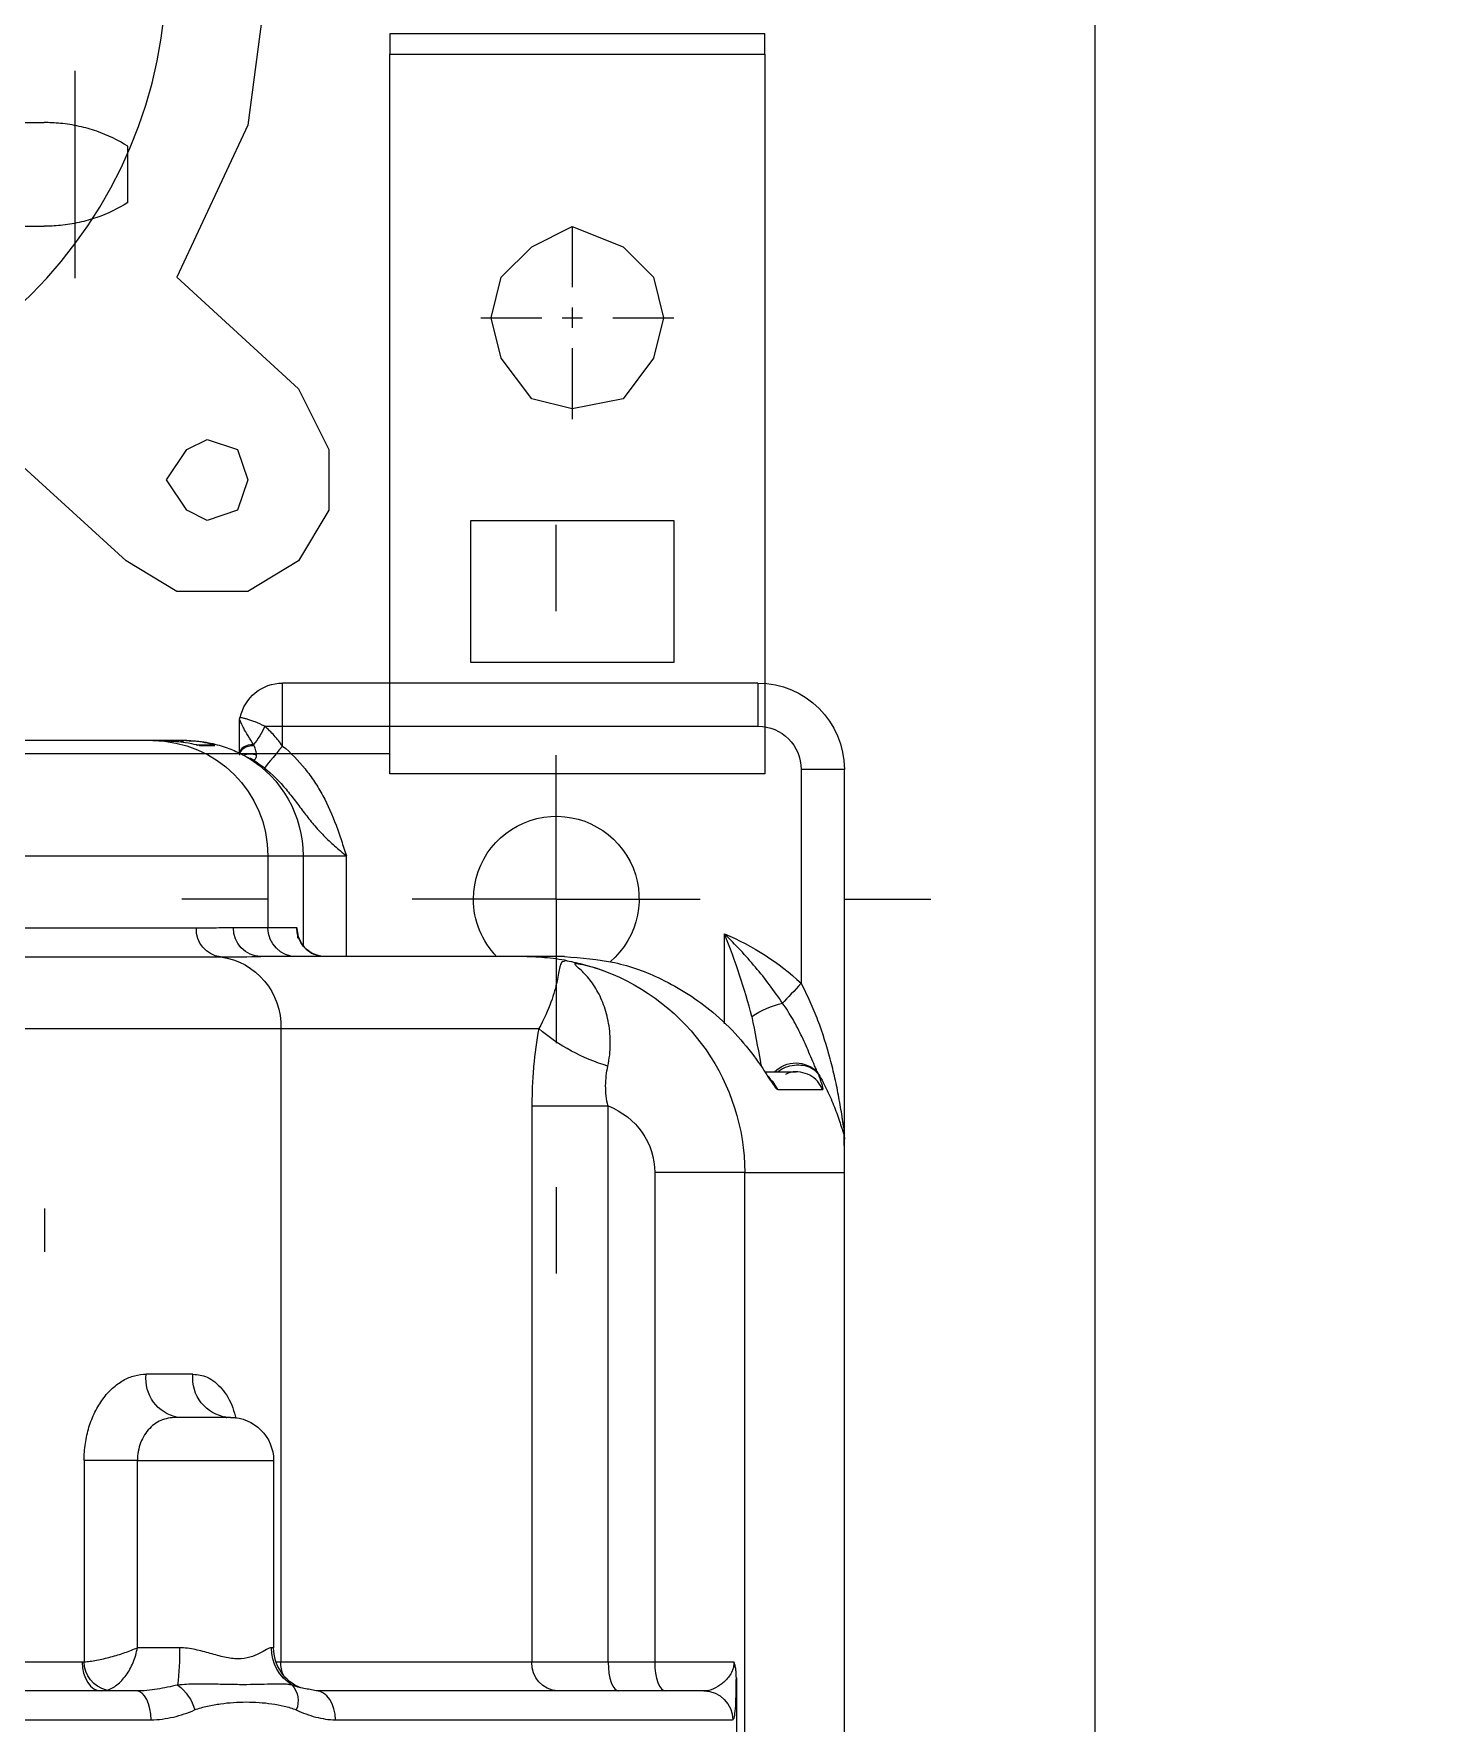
# Model space of a CAD drawing. Header units: millimetres. Extents: x 163705 to 1616509, y 81827 to 302547.
# Drawn here: x 221918.8 to 222066.1, y 154851.5 to 155027.5 of the extents above; entities that cross this region are included whole.
import ezdxf

# ---------------------------------------------------------------- set-up
doc = ezdxf.new("R2010")
doc.units = ezdxf.units.MM
doc.header["$LTSCALE"] = 10

# ---------------------------------------------------------------- blocks, each defined once
blk = doc.blocks.new('SW_CENTERMARKSYMBOL_5')
at = {"ltscale": 5}
for p, q in [((0, 5), (0, 6.5)), ((0, 0), (0, 2.5)), ((-5, 0), (-6.5, 0)), ((0, 0), (-2.5, 0)), ((0, 0), (0, -2.5)), ((0, 0), (2.5, 0)), ((5, 0), (6.5, 0)), ((0, -5), (0, -6.5))]:
    blk.add_line(p, q, dxfattribs=at)
blk = doc.blocks.new('G$C5344DCDD')
for p, q in [((-6733.45, 2318.21), (-6733.45, 2168.26)), ((-6715.45, 2319.54), (-6715.45, 2166.93)), ((-6722.93, 2313.27), (-6722.93, 2173.2)), ((-6725.92, 2175.71), (-6725.92, 2310.76)), ((-6745.45, 2180.25), (-6745.45, 2306.21)), ((-6649.45, 2187.6), (-6649.45, 2298.87)), ((-6646.45, 2181.95), (-6646.45, 2205.23)), ((-6643.45, 2204.29), (-6643.45, 2180.43)), ((-6692.2, 2191.48), (-6696.7, 2191.48)), ((-6692.2, 2191.48), (-6696.7, 2191.48)), ((-6670.45, 2187.4), (-6649.47, 2187.4)), ((-6670.45, 2181.85), (-6670.45, 2187.4)), ((-6679.45, 2176.06), (-6679.45, 2180.93)), ((-6670.45, 2181.85), (-6670.45, 2167.67)), ((-6650.95, 2181.85), (-6670.45, 2181.85)), ((-6650.95, 2177.46), (-6650.95, 2181.85)), ((-6745.45, 2178.94), (-6745.45, 2180.25)), ((-6745.45, 2178.06), (-6745.45, 2178.94)), ((-6745.45, 2177.01), (-6745.45, 2178.06)), ((-6674.95, 2172.17), (-6674.95, 2177.62)), ((-6745.45, 2176.71), (-6745.45, 2177.01)), ((-6745.02, 2175.64), (-6745.02, 2174.2)), ((-6744.96, 2175.38), (-6745.01, 2175.65)), ((-6744.96, 2175.38), (-6744.96, 2173.78)), ((-6747.68, 2171.21), (-6747.85, 2171.18)), ((-6747.67, 2171.18), (-6747.65, 2171.18)), ((-6746.68, 2171.23), (-6747.29, 2171.23)), ((-6744.09, 2171.23), (-6746.68, 2171.23)), ((-6743.74, 2170.43), (-6743.66, 2170.28)), ((-6725.95, 2168.26), (-6725.95, 2171.84)), ((-6746.95, 2168.58), (-6746.95, 2166.73)), ((-6722.95, 2141.85), (-6722.95, 2168.98)), ((-6751.45, 2117.23), (-6751.45, 2166.73)), ((-6746.95, 2166.73), (-6751.45, 2166.73)), ((-6746.95, 2166.73), (-6746.95, 2117.23)), ((-6744.89, 2166.73), (-6746.95, 2166.73)), ((-6733.45, 2168.26), (-6725.95, 2168.26)), ((-6733.45, 2168.26), (-6733.45, 2164.59)), ((-6725.95, 2165.25), (-6725.95, 2168.26)), ((-6715.45, 2166.93), (-6649.45, 2166.93)), ((-6715.45, 2166.93), (-6715.45, 2140.06)), ((-6670.45, 2167.67), (-6650.95, 2167.67)), ((-6650.95, 2167.67), (-6650.95, 2167.9)), ((-6649.45, 2166.93), (-6649.45, 2167.41)), ((-6649.45, 2140.77), (-6649.45, 2166.93)), ((-6733.45, 2164.59), (-6733.45, 2160.09)), ((-6733.45, 2164.59), (-6724.12, 2164.59)), ((-6646.45, 2163.22), (-6646.62, 2164.02)), ((-6646.45, 2122.86), (-6646.45, 2163.22)), ((-6722.95, 2162.25), (-6722.99, 2162.76)), ((-6722.95, 2160.09), (-6733.45, 2160.09)), ((-6643.45, 2161.23), (-6643.45, 2119.87)), ((-6722.95, 2137.38), (-6722.95, 2141.85)), ((-6707.38, 2140.77), (-6649.45, 2140.77)), ((-6707.38, 2132.83), (-6707.38, 2140.77)), ((-6649.45, 2132.83), (-6649.45, 2140.77)), ((-6649.45, 2132.83), (-6707.38, 2132.83)), ((-6649.45, 2127.98), (-6649.45, 2132.83)), ((-6700.45, 2127.98), (-6649.45, 2127.98)), ((-6700.45, 2118.61), (-6700.45, 2127.98)), ((-6649.45, 2119.72), (-6649.45, 2127.98)), ((-6715.96, 2120.71), (-6725.32, 2120.71)), ((-6647.8, 2119.48), (-6633.31, 2119.48)), ((-6700.45, 2118.61), (-6700.45, 2108.25)), ((-6634.45, 2118.61), (-6700.45, 2118.61)), ((-6751.45, 2117.23), (-6746.95, 2117.23)), ((-6710.95, 2116.51), (-6710.95, 2113.24)), ((-6709.1, 2115.17), (-6709.1, 2110.48)), ((-6742.45, 2112.73), (-6720.17, 2112.73)), ((-6742.45, 2108.23), (-6742.45, 2112.73)), ((-6705.29, 2108.23), (-6742.45, 2108.23)), ((-6703.94, 2108.23), (-6705.29, 2108.23)), ((-6700.45, 2108.23), (-6703.94, 2108.23)), ((-6700.45, 2108.23), (-6700.45, 2108.25)), ((-6700.45, 2108.25), (-6635.07, 2108.25)), ((-6635.2, 2108.23), (-6700.45, 2108.23))]:
    blk.add_line(p, q)
at = {"lineweight": 15}
for p, q in [((-6809.84, 2220.73), (-6809.84, 2191.55)), ((-6799.04, 2200.48), (-6799.04, 2191.55)), ((-6801.52, 2182.86), (-6807.37, 2182.86))]:
    blk.add_line(p, q, dxfattribs=at)
at = {"ltscale": 0.5}
blk.add_line((-6815.24, 2188.38), (-6793.64, 2188.38), dxfattribs=at)
at = {"lineweight": 0}
for points in [[(-6744.1, 2298.15), (-6744.1, 2155.57)], [(-6764.17, 2183.03), (-6775.79, 2195.71)], [(-6782.12, 2165.08), (-6775.79, 2161.91), (-6769.45, 2161.91), (-6764.17, 2165.08), (-6761, 2170.36), (-6761, 2177.75), (-6764.17, 2183.03)], [(-6857.11, 2177.75), (-6842.32, 2170.36), (-6825.42, 2168.25), (-6809.58, 2170.36), (-6793.74, 2177.75)], [(-6793.74, 2177.75), (-6782.12, 2165.08)], [(-6816.98, 2116.5), (-6819.09, 2116.5), (-6819.09, 2155.57), (-6816.98, 2155.57)], [(-6789.51, 2146.07), (-6789.51, 2139.73)], [(-6789.51, 2137.62), (-6789.51, 2135.51)], [(-6799.02, 2136.56), (-6792.68, 2136.56)], [(-6790.57, 2136.56), (-6788.46, 2136.56)], [(-6786.35, 2136.56), (-6778.95, 2136.56)], [(-6789.51, 2132.34), (-6789.51, 2126)]]:
    blk.add_lwpolyline(points, dxfattribs=at)
for points in [[(-6649.45, 2187.6), (-6648.86, 2187.56), (-6648.3, 2187.45), (-6647.78, 2187.27), (-6647.33, 2187.02), (-6646.95, 2186.72), (-6646.67, 2186.38), (-6646.5, 2186.01), (-6646.45, 2185.63)], [(-6643.45, 2180.43), (-6644.03, 2180.46), (-6644.59, 2180.55), (-6645.11, 2180.69), (-6645.57, 2180.88), (-6645.94, 2181.11), (-6646.22, 2181.37), (-6646.39, 2181.65), (-6646.45, 2181.95)], [(-6744.96, 2173.78), (-6745.01, 2174.1), (-6745.02, 2174.2)], [(-6745.04, 2169.76), (-6745.02, 2170.05), (-6744.97, 2170.33), (-6744.88, 2170.58), (-6744.76, 2170.8), (-6744.62, 2170.99), (-6744.45, 2171.12), (-6744.28, 2171.21), (-6744.09, 2171.23)], [(-6744.91, 2169.69), (-6744.9, 2169.99), (-6744.84, 2170.28), (-6744.76, 2170.55), (-6744.64, 2170.78), (-6744.49, 2170.97), (-6744.32, 2171.12), (-6744.14, 2171.2), (-6743.95, 2171.23)], [(-6744.89, 2166.73), (-6744.48, 2167.07), (-6744.09, 2167.4), (-6743.71, 2167.71), (-6743.38, 2167.98), (-6743.09, 2168.22), (-6742.86, 2168.41), (-6742.7, 2168.55), (-6742.6, 2168.62)], [(-6643.45, 2161.23), (-6644.03, 2161.27), (-6644.59, 2161.38), (-6645.11, 2161.57), (-6645.57, 2161.81), (-6645.94, 2162.11), (-6646.22, 2162.46), (-6646.39, 2162.83), (-6646.45, 2163.22)], [(-6649.45, 2132.83), (-6648.86, 2132.8), (-6648.3, 2132.74), (-6647.78, 2132.64), (-6647.33, 2132.5), (-6646.95, 2132.33), (-6646.67, 2132.14), (-6646.5, 2131.93), (-6646.45, 2131.71)], [(-6649.45, 2127.98), (-6648.86, 2127.95), (-6648.3, 2127.89), (-6647.78, 2127.79), (-6647.33, 2127.65), (-6646.95, 2127.48), (-6646.67, 2127.29), (-6646.5, 2127.08), (-6646.45, 2126.86)], [(-6709.1, 2115.17), (-6709.89, 2115.66), (-6710.2, 2115.96)], [(-6720.17, 2112.73), (-6719.89, 2113), (-6719.61, 2113.26), (-6719.33, 2113.51), (-6719.06, 2113.76), (-6718.8, 2114.01), (-6718.55, 2114.24), (-6718.31, 2114.46), (-6718.09, 2114.67)]]:
    blk.add_lwpolyline(points)
for points in [[(-6772.62, 2170.36), (-6769.45, 2171.42), (-6768.39, 2174.58), (-6769.45, 2176.7), (-6772.62, 2178.81), (-6775.79, 2176.7), (-6776.84, 2174.58), (-6775.79, 2171.42)], [(-6816.98, 2155.57), (-6816.98, 2116.5), (-6741.99, 2116.5), (-6741.99, 2155.57)], [(-6768.39, 2147.13), (-6768.39, 2126), (-6753.6, 2126), (-6753.6, 2147.13)], [(-6789.51, 2127.06), (-6785.29, 2128.12), (-6781.06, 2131.28), (-6780.01, 2136.56), (-6781.06, 2140.79), (-6785.29, 2143.96), (-6789.51, 2145.01), (-6793.74, 2143.96), (-6796.91, 2140.79), (-6799.02, 2136.56), (-6796.91, 2131.28), (-6793.74, 2128.12)]]:
    blk.add_lwpolyline(points, close=True, dxfattribs=at)
blk.add_lwpolyline([(-7097.59, 2082.14), (3578.78, 2082.14), (3578.78, 2014.14), (-7097.59, 2014.14)], close=True)
blk.add_circle((-6825.95, 2226.86), 48.05, dxfattribs=at)
for centre, radius, start, end in [((-6649.54, 2184.28), 3.12, 14.5112, 88.6601), ((-6678.93, 2176.92), 4.04, 10.0114, 97.3429), ((-6733.45, 2180.26), 12, 180.0089, 270.0088), ((-6744.67, 2176.99), 0.778, 147.1539, 179.0849), ((-6650.53, 2207.81), 30.35, 269.2138, 276.5646), ((-6643.27, 2180.43), 4.7, 216.242, 255.2204), ((-6725.79, 2172.82), 2.89, 7.5116, 92.5485), ((-6679.03, 2171.97), 4.12, 7.3662, 95.8325), ((-6715.77, 2174.14), 7.22, 187.5115, 272.5484), ((-6670.45, 2172.17), 4.5, 180, 270), ((-6746.95, 2166.73), 4.5, 101.5323, 180), ((-6747.29, 2169.73), 1.5, 89.9976, 104.8309), ((-6742.45, 2170.14), 1.64, 156.5517, 205.3642), ((-6733.45, 2176.59), 12, 211.1585, 270.0032), ((-6742.28, 2170.58), 1.42, 186.6805, 214.4345), ((-6725.88, 2168.91), 2.93, 1.446, 91.3763), ((-6749.83, 2175.38), 7.38, 293.0315, 310.47), ((-6725.95, 2165.26), 3, 0.0089, 90.0088), ((-6650.93, 2163.37), 4.52, 31.2649, 90.2673), ((-6650.95, 2163.17), 4.5, 21.6082, 90), ((-6649.44, 2163.67), 3.26, 65.0672, 90.1358), ((-6725.95, 2162.25), 3, 9.8657, 90.0078), ((-6645.43, 2167.6), 2.49, 229.085, 292.6853), ((-6728.95, 2138.23), 8.62, 90, 319.5222), ((-6728.95, 2138.23), 8.63, 45.9208, 90), ((-6649.3, 2137.91), 2.86, 3.1584, 92.8432), ((-6730.11, 2127.45), 19.33, 16.2302, 40.6816), ((-6643.45, 2122.86), 3, 180.0887, 270.0881), ((-6709.54, 2112.85), 8.74, 144.9928, 167.9547), ((-6742.45, 2117.23), 9, 180, 270), ((-6742.45, 2117.23), 4.5, 180, 270), ((-6708.74, 2113.27), 3.13, 134.7874, 225.5498), ((-6703.94, 2110.62), 2.39, 256.9824, 269.9846)]:
    blk.add_arc(centre, radius, start, end)
for centre, major_axis, ratio, start_param, end_param in [((-6700.45, 2141.37), (0, -22.76), 0.988577, 5.075627, 6.283185), ((-6700.45, 2135.8), (0, -7.83), 0.958443, 5.102319, 6.283185), ((-6700.45, 2131.25), (0, 27.12), 0.995653, 1.970222, 2.322542), ((-6700.45, 2111.23), (22.5, 0), 0.132754, 4.532141, 4.712389)]:
    blk.add_ellipse(centre, major_axis=major_axis, ratio=ratio, start_param=start_param, end_param=end_param)
at = {"lineweight": 15}
for points in [[(-6809.76, 2189.85), (-6809.82, 2190.47), (-6809.84, 2191.04), (-6809.84, 2191.55)], [(-6799.13, 2189.85), (-6799.07, 2190.47), (-6799.04, 2191.04), (-6799.04, 2191.55)]]:
    blk.add_open_spline(points, degree=3, dxfattribs=at)
for points in [[(-6807.37, 2182.86), (-6808.01, 2183.85), (-6808.53, 2184.92), (-6809.14, 2186.67), (-6809.31, 2187.28), (-6809.59, 2188.54), (-6809.69, 2189.19), (-6809.76, 2189.85)], [(-6801.52, 2182.86), (-6800.88, 2183.85), (-6800.35, 2184.92), (-6799.75, 2186.67), (-6799.57, 2187.28), (-6799.3, 2188.54), (-6799.19, 2189.19), (-6799.13, 2189.85)]]:
    blk.add_open_spline(points, degree=3, knots=[0, 0, 0, 0, 3.728559, 3.728559, 5.592838, 5.592838, 7.457118, 7.457118, 7.457118, 7.457118], dxfattribs=at)
for points, knots in [([(-6670.45, 2187.4), (-6671.04, 2187.4), (-6671.64, 2187.35), (-6672.81, 2187.18), (-6673.37, 2187.06), (-6674.47, 2186.72), (-6675, 2186.51), (-6675.99, 2186.03), (-6676.44, 2185.75), (-6677.07, 2185.29), (-6677.28, 2185.13), (-6677.65, 2184.79), (-6677.82, 2184.62), (-6678.31, 2184.09), (-6678.58, 2183.72), (-6679.02, 2182.94), (-6679.19, 2182.54), (-6679.4, 2181.73), (-6679.45, 2181.33), (-6679.45, 2180.93)], [0, 0, 0, 0, 1.527335, 1.527335, 3.05467, 3.05467, 4.582005, 4.582005, 6.10934, 6.10934, 6.873008, 6.873008, 7.636675, 7.636675, 9.16401, 9.16401, 10.691345, 10.691345, 12.21868, 12.21868, 12.21868, 12.21868]), ([(-6649.47, 2187.4), (-6649.49, 2187.2), (-6649.51, 2187), (-6649.57, 2186.56), (-6649.61, 2186.33), (-6649.74, 2185.62), (-6649.86, 2185.12), (-6650.06, 2184.37), (-6650.13, 2184.13), (-6650.28, 2183.64), (-6650.36, 2183.4), (-6650.6, 2182.69), (-6650.78, 2182.24), (-6650.95, 2181.85)], [0, 0, 0, 0, 0.720947, 0.720947, 1.441894, 1.441894, 2.883788, 2.883788, 3.604735, 3.604735, 4.325682, 4.325682, 5.767575, 5.767575, 5.767575, 5.767575]), ([(-6646.52, 2185.06), (-6646.57, 2184.88), (-6646.64, 2184.7), (-6646.83, 2184.34), (-6646.94, 2184.16), (-6647.34, 2183.64), (-6647.69, 2183.31), (-6648.29, 2182.88), (-6648.5, 2182.75), (-6648.95, 2182.51), (-6649.18, 2182.39), (-6649.91, 2182.09), (-6650.43, 2181.94), (-6650.95, 2181.85)], [0, 0, 0, 0, 0.716366, 0.716366, 1.432733, 1.432733, 2.865466, 2.865466, 3.581832, 3.581832, 4.298199, 4.298199, 5.730932, 5.730932, 5.730932, 5.730932]), ([(-6674.95, 2177.62), (-6674.95, 2178.18), (-6674.88, 2178.72), (-6674.61, 2179.47), (-6674.49, 2179.71), (-6674.19, 2180.16), (-6674.01, 2180.37), (-6673.6, 2180.77), (-6673.37, 2180.95), (-6672.87, 2181.26), (-6672.6, 2181.4), (-6672.02, 2181.62), (-6671.72, 2181.7), (-6671.09, 2181.82), (-6670.77, 2181.85), (-6670.45, 2181.85)], [0, 0, 0, 0, 1.734609, 1.734609, 2.601913, 2.601913, 3.469217, 3.469217, 4.336522, 4.336522, 5.203826, 5.203826, 6.071131, 6.071131, 6.938435, 6.938435, 6.938435, 6.938435]), ([(-6647.06, 2177.65), (-6646.9, 2178.36), (-6646.75, 2179.07), (-6646.52, 2180.5), (-6646.45, 2181.22), (-6646.45, 2181.95)], [0, 0, 0, 0, 2.174975, 2.174975, 4.34995, 4.34995, 4.34995, 4.34995]), ([(-6745.45, 2178.94), (-6745.4, 2178.17), (-6745.3, 2176.71), (-6745.12, 2176.05), (-6745.04, 2175.74)], [0, 0, 0, 0, 1.704105, 3.231907, 3.231907, 3.231907, 3.231907]), ([(-6643.45, 2180.43), (-6643.45, 2179.64), (-6643.55, 2178.86), (-6643.91, 2177.35), (-6644.17, 2176.61), (-6644.47, 2175.89)], [0, 0, 0, 0, 2.341865, 2.341865, 4.68373, 4.68373, 4.68373, 4.68373]), ([(-6650.95, 2167.9), (-6650.95, 2168.02), (-6650.87, 2168.19), (-6650.64, 2168.61), (-6650.5, 2168.87), (-6650.21, 2169.45), (-6650.07, 2169.77), (-6649.86, 2170.52), (-6649.8, 2170.93), (-6649.8, 2171.82), (-6649.86, 2172.29), (-6650.07, 2173.26), (-6650.21, 2173.75), (-6650.5, 2174.77), (-6650.64, 2175.29), (-6650.81, 2176.09), (-6650.86, 2176.36), (-6650.93, 2176.91), (-6650.95, 2177.18), (-6650.95, 2177.46)], [0, 0, 0, 0, 1.239149, 1.239149, 2.478299, 2.478299, 3.717448, 3.717448, 4.956597, 4.956597, 6.195746, 6.195746, 7.434896, 7.434896, 8.674045, 8.674045, 9.29362, 9.29362, 9.913194, 9.913194, 9.913194, 9.913194]), ([(-6647.06, 2165.72), (-6647.09, 2165.85), (-6647.12, 2166.01), (-6647.15, 2166.35), (-6647.16, 2166.53), (-6647.17, 2167.12), (-6647.17, 2167.54), (-6647.13, 2168.86), (-6647.1, 2169.82), (-6647.1, 2171.35), (-6647.11, 2171.87), (-6647.13, 2172.96), (-6647.14, 2173.51), (-6647.17, 2174.64), (-6647.17, 2175.22), (-6647.16, 2176.11), (-6647.15, 2176.42), (-6647.12, 2177.03), (-6647.09, 2177.34), (-6647.06, 2177.65)], [0, 0, 0, 0, 0.746545, 0.746545, 1.49309, 1.49309, 2.986181, 2.986181, 5.972362, 5.972362, 7.465452, 7.465452, 8.958543, 8.958543, 10.451633, 10.451633, 11.198178, 11.198178, 11.944724, 11.944724, 11.944724, 11.944724]), ([(-6744.96, 2173.78), (-6744.96, 2173.76), (-6744.98, 2173.83), (-6745.06, 2174.1), (-6745.12, 2174.32), (-6745.25, 2174.88), (-6745.31, 2175.22), (-6745.39, 2175.83), (-6745.41, 2176.05), (-6745.44, 2176.51), (-6745.45, 2176.75), (-6745.45, 2177.01)], [0, 0, 0, 0, 0.819301, 0.819301, 1.638602, 1.638602, 2.457904, 2.457904, 2.867554, 2.867554, 3.277205, 3.277205, 3.277205, 3.277205]), ([(-6745.45, 2176.71), (-6745.45, 2176.36), (-6745.43, 2176.02), (-6745.38, 2175.35), (-6745.33, 2175.02), (-6745.17, 2174.06), (-6745.02, 2173.46), (-6744.75, 2172.63), (-6744.66, 2172.37), (-6744.46, 2171.88), (-6744.36, 2171.65), (-6744.17, 2171.23), (-6744.07, 2171.03), (-6743.88, 2170.68), (-6743.8, 2170.52), (-6743.72, 2170.38)], [0, 0, 0, 0, 0.82909, 0.82909, 1.65818, 1.65818, 3.31636, 3.31636, 4.14545, 4.14545, 4.97454, 4.97454, 5.80363, 5.80363, 6.63272, 6.63272, 6.63272, 6.63272]), ([(-6745.04, 2175.74), (-6745.02, 2175.65), (-6744.99, 2175.53), (-6744.99, 2175.54), (-6744.99, 2175.54)], [0, 0, 0, 0, 0.146172, 0.2043224, 0.2043224, 0.2043224, 0.2043224]), ([(-6745.04, 2175.74), (-6745.03, 2175.7), (-6744.97, 2175.4), (-6744.96, 2175.39), (-6744.96, 2175.38)], [0, 0, 0, 0, 0.0445222, 0.3690382, 0.3690382, 0.3690382, 0.3690382]), ([(-6725.95, 2171.84), (-6725.95, 2172.37), (-6725.94, 2172.96), (-6725.92, 2174.25), (-6725.92, 2174.95), (-6725.92, 2175.71)], [0, 0, 0, 0, 1.932636, 1.932636, 3.865273, 3.865273, 3.865273, 3.865273]), ([(-6679.45, 2176.06), (-6679.39, 2175.56), (-6679.27, 2174.47), (-6678.05, 2173.03), (-6676.47, 2172.01), (-6675.21, 2171.7), (-6674.83, 2171.6)], [0, 0, 0, 0, 1.792879, 3.911253, 6.01554, 6.924925, 6.924925, 6.924925, 6.924925]), ([(-6644.47, 2175.89), (-6644.56, 2175.67), (-6644.63, 2175.44), (-6644.76, 2174.99), (-6644.82, 2174.77), (-6644.97, 2174.09), (-6645.05, 2173.64), (-6645.24, 2172.3), (-6645.3, 2171.4), (-6645.3, 2169.62), (-6645.24, 2168.73), (-6645.05, 2167.42), (-6644.97, 2166.99), (-6644.82, 2166.35), (-6644.76, 2166.14), (-6644.63, 2165.72), (-6644.56, 2165.51), (-6644.47, 2165.31)], [0, 0, 0, 0, 0.672959, 0.672959, 1.345917, 1.345917, 2.691835, 2.691835, 5.38367, 5.38367, 8.075505, 8.075505, 9.421422, 9.421422, 10.094381, 10.094381, 10.767339, 10.767339, 10.767339, 10.767339]), ([(-6675.02, 2172.78), (-6675.03, 2172.79), (-6675.05, 2172.81), (-6674.94, 2172.53), (-6674.94, 2172.53), (-6674.95, 2172.53)], [0, 0, 0, 0, 0.0508087, 0.2102058, 0.2869199, 0.2869199, 0.2869199, 0.2869199]), ([(-6746.95, 2168.58), (-6747.13, 2168.95), (-6747.28, 2169.28), (-6747.47, 2169.75), (-6747.52, 2169.9), (-6747.61, 2170.18), (-6747.65, 2170.31), (-6747.72, 2170.54), (-6747.75, 2170.64), (-6747.79, 2170.82), (-6747.81, 2170.89), (-6747.84, 2171.08), (-6747.85, 2171.14), (-6747.85, 2171.14)], [0, 0, 0, 0, 0.680855, 0.680855, 1.021283, 1.021283, 1.361711, 1.361711, 1.702139, 1.702139, 2.042566, 2.042566, 2.723422, 2.723422, 2.723422, 2.723422]), ([(-6745.04, 2169.76), (-6745.65, 2170.14), (-6746.48, 2170.67), (-6747.27, 2171.04), (-6747.59, 2171.16), (-6747.68, 2171.19), (-6747.67, 2171.18), (-6747.67, 2171.18)], [0, 0, 0, 0, 1.510602, 2.075534, 2.699681, 2.977021, 3.000006, 3.000006, 3.000006, 3.000006]), ([(-6744.89, 2166.73), (-6745.27, 2167.01), (-6745.64, 2167.3), (-6746.33, 2167.92), (-6746.65, 2168.25), (-6746.95, 2168.58)], [0, 0, 0, 0, 1.384632, 1.384632, 2.769264, 2.769264, 2.769264, 2.769264]), ([(-6743.93, 2169.44), (-6744.07, 2169.44), (-6744.23, 2169.46), (-6744.57, 2169.54), (-6744.74, 2169.61), (-6744.91, 2169.69)], [0, 0, 0, 0, 0.51286, 0.51286, 1.02572, 1.02572, 1.02572, 1.02572]), ([(-6743.45, 2169.77), (-6743.44, 2169.7), (-6743.47, 2169.62), (-6743.62, 2169.49), (-6743.76, 2169.44), (-6743.93, 2169.44)], [0, 0, 0, 0, 0.3238715, 0.3238715, 0.6477431, 0.6477431, 0.6477431, 0.6477431]), ([(-6742.6, 2168.62), (-6741.93, 2167.79), (-6741.18, 2167.05), (-6739.98, 2166.03), (-6739.57, 2165.71), (-6738.74, 2165.07), (-6738.32, 2164.77), (-6737.5, 2164.14), (-6737.1, 2163.83), (-6736.32, 2163.17), (-6735.94, 2162.82), (-6735.2, 2162.09), (-6734.84, 2161.71), (-6734.31, 2161.11), (-6734.14, 2160.91), (-6733.79, 2160.5), (-6733.62, 2160.3), (-6733.45, 2160.09)], [0, 0, 0, 0, 3.138474, 3.138474, 4.707711, 4.707711, 6.276948, 6.276948, 7.846184, 7.846184, 9.415421, 9.415421, 10.984658, 10.984658, 11.769277, 11.769277, 12.553895, 12.553895, 12.553895, 12.553895]), ([(-6744.89, 2166.73), (-6744.18, 2165.86), (-6743.38, 2165.09), (-6742.08, 2164.04), (-6741.63, 2163.71), (-6740.69, 2163.1), (-6740.21, 2162.81), (-6738.73, 2162.01), (-6737.69, 2161.56), (-6736.12, 2160.97), (-6735.58, 2160.79), (-6734.78, 2160.52), (-6734.52, 2160.43), (-6733.98, 2160.26), (-6733.71, 2160.18), (-6733.45, 2160.09)], [0, 0, 0, 0, 3.360574, 3.360574, 5.040861, 5.040861, 6.721148, 6.721148, 10.081722, 10.081722, 11.762009, 11.762009, 12.602152, 12.602152, 13.442296, 13.442296, 13.442296, 13.442296]), ([(-6724.89, 2165.13), (-6725.08, 2165.14), (-6725.86, 2165.17), (-6725.91, 2165.22), (-6725.95, 2165.25)], [0, 0, 0, 0, 0.274497, 1.074269, 1.074269, 1.074269, 1.074269]), ([(-6725.3, 2165.16), (-6725.31, 2165.16), (-6725.33, 2165.16), (-6725.23, 2165.15), (-6724.94, 2165.07), (-6724.46, 2164.87), (-6723.85, 2164.44), (-6723.25, 2163.72), (-6723.09, 2163.09), (-6723, 2162.76)], [0, 0, 0, 0, 0.180172, 0.724474, 1.128663, 1.526799, 2.127764, 2.820264, 3.556714, 3.556714, 3.556714, 3.556714]), ([(-6646.62, 2164.02), (-6646.69, 2164.45), (-6646.78, 2165.02), (-6647.01, 2165.59), (-6647.06, 2165.72)], [0, 0, 0, 0, 1.350063, 1.764494, 1.764494, 1.764494, 1.764494]), ([(-6644.47, 2165.31), (-6644.17, 2164.63), (-6643.91, 2163.96), (-6643.55, 2162.6), (-6643.45, 2161.92), (-6643.45, 2161.23)], [0, 0, 0, 0, 2.115153, 2.115153, 4.230307, 4.230307, 4.230307, 4.230307]), ([(-6722.52, 2137.08), (-6722.66, 2137.86), (-6722.77, 2138.65), (-6722.91, 2140.24), (-6722.95, 2141.04), (-6722.95, 2141.85)], [0, 0, 0, 0, 2.397622, 2.397622, 4.795245, 4.795245, 4.795245, 4.795245]), ([(-6715.45, 2140.06), (-6714.17, 2140.3), (-6712.86, 2140.47), (-6710.84, 2140.65), (-6710.16, 2140.7), (-6708.78, 2140.75), (-6708.08, 2140.77), (-6707.38, 2140.77)], [0, 0, 0, 0, 4.052818, 4.052818, 6.079228, 6.079228, 8.105637, 8.105637, 8.105637, 8.105637]), ([(-6722.52, 2137.08), (-6722.51, 2137.24), (-6722.49, 2137.36), (-6722.43, 2137.55), (-6722.38, 2137.62), (-6722.21, 2137.77), (-6722.06, 2137.82), (-6721.69, 2137.91), (-6721.47, 2137.94), (-6720.97, 2138.03), (-6720.69, 2138.08), (-6719.77, 2138.28), (-6719.04, 2138.48), (-6717.37, 2139.08), (-6716.45, 2139.49), (-6715.45, 2140.06)], [0, 0, 0, 0, 0.497691, 0.497691, 0.995382, 0.995382, 1.990763, 1.990763, 2.986145, 2.986145, 3.981526, 3.981526, 5.972289, 5.972289, 7.963052, 7.963052, 7.963052, 7.963052]), ([(-6722.95, 2137.38), (-6722.82, 2135.62), (-6722.58, 2132.13), (-6720.95, 2127.76), (-6719.07, 2124.42), (-6717.04, 2121.69), (-6714.63, 2119.21), (-6712.1, 2117.24), (-6710.77, 2116.38), (-6710.19, 2116.01)], [0, 0, 0, 0, 4.657222, 9.249364, 12.275959, 15.385393, 19.171264, 23.068804, 25.998733, 25.998733, 25.998733, 25.998733]), ([(-6722.52, 2137.08), (-6722.47, 2136.81), (-6722.41, 2136.52), (-6722.27, 2135.9), (-6722.19, 2135.57), (-6722.02, 2134.92), (-6721.92, 2134.59), (-6721.71, 2133.93), (-6721.6, 2133.6), (-6721.48, 2133.28)], [0, 0, 0, 0, 0.98558, 0.98558, 1.971159, 1.971159, 2.956739, 2.956739, 3.942318, 3.942318, 3.942318, 3.942318]), ([(-6711.54, 2132.86), (-6712.32, 2132.69), (-6713.08, 2132.61), (-6714.19, 2132.6), (-6714.56, 2132.61), (-6715.28, 2132.67), (-6715.64, 2132.72), (-6716.68, 2132.9), (-6717.33, 2133.08), (-6718.25, 2133.42), (-6718.54, 2133.54), (-6719.1, 2133.81), (-6719.38, 2133.96), (-6720.14, 2134.42), (-6720.59, 2134.76), (-6721.18, 2135.29), (-6721.36, 2135.47), (-6721.69, 2135.82), (-6721.84, 2135.99), (-6722.03, 2136.19), (-6722.08, 2136.25), (-6722.17, 2136.3), (-6722.21, 2136.3), (-6722.23, 2136.22), (-6722.23, 2136.17), (-6722.23, 2136.07), (-6722.22, 2136.01), (-6722.19, 2135.8), (-6722.16, 2135.63), (-6722.09, 2135.29), (-6722.04, 2135.11), (-6721.95, 2134.75), (-6721.9, 2134.57), (-6721.73, 2134.02), (-6721.61, 2133.65), (-6721.48, 2133.28)], [0, 0, 0, 0, 1.859396, 1.859396, 2.789094, 2.789094, 3.718792, 3.718792, 5.578188, 5.578188, 6.507886, 6.507886, 7.437585, 7.437585, 9.296981, 9.296981, 10.226679, 10.226679, 11.156377, 11.156377, 11.621226, 11.621226, 12.086075, 12.086075, 12.318499, 12.318499, 12.550924, 12.550924, 13.015773, 13.015773, 13.480622, 13.480622, 13.945471, 13.945471, 14.875169, 14.875169, 14.875169, 14.875169]), ([(-6707.38, 2132.83), (-6707.73, 2132.92), (-6708.08, 2132.99), (-6708.79, 2133.07), (-6709.15, 2133.09), (-6709.85, 2133.09), (-6710.2, 2133.06), (-6710.88, 2132.98), (-6711.22, 2132.93), (-6711.54, 2132.86)], [0, 0, 0, 0, 1.050101, 1.050101, 2.100202, 2.100202, 3.150303, 3.150303, 4.200405, 4.200405, 4.200405, 4.200405]), ([(-6649.45, 2119.72), (-6649.34, 2119.72), (-6649.24, 2119.73), (-6649.06, 2119.75), (-6648.98, 2119.77), (-6648.76, 2119.82), (-6648.64, 2119.87), (-6648.32, 2120), (-6648.15, 2120.11), (-6647.83, 2120.33), (-6647.69, 2120.45), (-6647.43, 2120.71), (-6647.31, 2120.84), (-6646.98, 2121.26), (-6646.8, 2121.56), (-6646.53, 2122.19), (-6646.45, 2122.52), (-6646.45, 2122.86)], [0, 0, 0, 0, 0.147497, 0.147497, 0.294994, 0.294994, 0.589987, 0.589987, 1.179974, 1.179974, 1.769962, 1.769962, 2.359949, 2.359949, 3.539923, 3.539923, 4.719897, 4.719897, 4.719897, 4.719897]), ([(-6716.7, 2117.86), (-6718.15, 2118.24), (-6719.6, 2118.67), (-6722.47, 2119.62), (-6723.9, 2120.14), (-6725.32, 2120.71)], [0, 0, 0, 0, 4.542661, 4.542661, 9.085322, 9.085322, 9.085322, 9.085322]), ([(-6718.09, 2114.67), (-6719.39, 2115.53), (-6720.64, 2116.47), (-6723.05, 2118.5), (-6724.21, 2119.58), (-6725.32, 2120.71)], [0, 0, 0, 0, 4.718363, 4.718363, 9.436726, 9.436726, 9.436726, 9.436726]), ([(-6647.8, 2119.48), (-6647.95, 2119.48), (-6648.1, 2119.49), (-6648.4, 2119.5), (-6648.55, 2119.52), (-6648.84, 2119.55), (-6648.97, 2119.58), (-6649.23, 2119.64), (-6649.35, 2119.68), (-6649.45, 2119.72)], [0, 0, 0, 0, 0.419093, 0.419093, 0.838186, 0.838186, 1.25728, 1.25728, 1.676373, 1.676373, 1.676373, 1.676373]), ([(-6643.45, 2119.87), (-6643.45, 2119.79), (-6643.56, 2119.73), (-6643.95, 2119.64), (-6644.24, 2119.6), (-6644.97, 2119.54), (-6645.41, 2119.52), (-6646.19, 2119.5), (-6646.47, 2119.49), (-6647.09, 2119.49), (-6647.42, 2119.48), (-6647.8, 2119.48)], [0, 0, 0, 0, 1.105594, 1.105594, 2.211189, 2.211189, 3.316783, 3.316783, 3.86958, 3.86958, 4.422377, 4.422377, 4.422377, 4.422377]), ([(-6716.7, 2117.86), (-6715.1, 2117.56), (-6713.33, 2117.22), (-6711.65, 2116.91), (-6711.49, 2116.88)], [0, 0, 0, 0, 4.804418, 5.30388, 5.30388, 5.30388, 5.30388]), ([(-6710.53, 2116.18), (-6710.48, 2116.15), (-6710.27, 2116.01), (-6710.09, 2115.88), (-6710.07, 2115.86), (-6710.06, 2115.86)], [0, 0, 0, 0, 0.1087384, 0.4175702, 0.5714439, 0.5714439, 0.5714439, 0.5714439]), ([(-6710.19, 2116.01), (-6710.13, 2115.97), (-6709.59, 2115.61), (-6709.18, 2115.35), (-6709.12, 2115.21), (-6709.1, 2115.17)], [0, 0, 0, 0, 0.129638, 1.066058, 1.390287, 1.390287, 1.390287, 1.390287]), ([(-6710.93, 2111.04), (-6711.07, 2111.1), (-6711.21, 2111.16), (-6711.51, 2111.29), (-6711.66, 2111.36), (-6712.11, 2111.55), (-6712.42, 2111.68), (-6713.35, 2112.08), (-6713.97, 2112.35), (-6715.2, 2112.93), (-6715.8, 2113.24), (-6716.97, 2113.91), (-6717.54, 2114.27), (-6718.09, 2114.67)], [0, 0, 0, 0, 0.502691, 0.502691, 1.005382, 1.005382, 2.010764, 2.010764, 4.021529, 4.021529, 6.032293, 6.032293, 8.043057, 8.043057, 8.043057, 8.043057]), ([(-6710.95, 2115.18), (-6711.04, 2115.05), (-6711.32, 2114.67), (-6711.59, 2113.9), (-6711.71, 2112.97), (-6711.58, 2112.11), (-6711.24, 2111.37), (-6710.86, 2111.07), (-6710.67, 2110.93)], [0, 0, 0, 0, 0.450325, 1.307321, 2.16431, 3.021303, 3.878285, 4.735277, 4.735277, 4.735277, 4.735277]), ([(-6709.1, 2110.48), (-6709.4, 2110.65), (-6710.01, 2110.97), (-6710.65, 2111.81), (-6710.96, 2112.79), (-6710.98, 2113.7), (-6710.76, 2114.19), (-6710.68, 2114.37)], [0, 0, 0, 0, 1.025155, 2.050302, 3.075457, 4.100616, 4.689509, 4.689509, 4.689509, 4.689509]), ([(-6705.29, 2108.23), (-6705.23, 2108.23), (-6705.17, 2108.24), (-6705.09, 2108.24), (-6705.07, 2108.25), (-6705.09, 2108.27), (-6705.13, 2108.28), (-6705.24, 2108.3), (-6705.3, 2108.31), (-6705.51, 2108.35), (-6705.66, 2108.37), (-6705.97, 2108.42), (-6706.13, 2108.44), (-6706.61, 2108.52), (-6706.94, 2108.57), (-6707.6, 2108.68), (-6707.93, 2108.74), (-6708.94, 2108.92), (-6709.61, 2109.06), (-6710.95, 2109.36), (-6711.62, 2109.52), (-6713.63, 2110.06), (-6714.97, 2110.48), (-6716.95, 2111.23), (-6717.6, 2111.5), (-6718.9, 2112.08), (-6719.54, 2112.39), (-6720.17, 2112.73)], [0, 0, 0, 0, 0.250718, 0.250718, 0.501435, 0.501435, 0.752153, 0.752153, 1.002871, 1.002871, 1.504306, 1.504306, 2.005741, 2.005741, 3.008612, 3.008612, 4.011482, 4.011482, 6.017223, 6.017223, 8.022965, 8.022965, 12.034447, 12.034447, 14.040188, 14.040188, 16.045929, 16.045929, 16.045929, 16.045929]), ([(-6710.93, 2111.04), (-6710.36, 2110.7), (-6709.78, 2110.4), (-6708.63, 2109.84), (-6708.05, 2109.58), (-6706.91, 2109.12), (-6706.35, 2108.92), (-6705.56, 2108.66), (-6705.3, 2108.57), (-6704.95, 2108.46), (-6704.84, 2108.42), (-6704.64, 2108.36), (-6704.55, 2108.32), (-6704.48, 2108.3)], [0, 0, 0, 0, 1.756711, 1.756711, 3.513422, 3.513422, 5.270134, 5.270134, 6.148489, 6.148489, 6.587667, 6.587667, 7.026845, 7.026845, 7.026845, 7.026845]), ([(-6709.1, 2110.48), (-6709.1, 2110.48), (-6709.1, 2110.47), (-6709.12, 2110.46), (-6709.15, 2110.45), (-6709.2, 2110.46), (-6709.28, 2110.46), (-6709.41, 2110.49), (-6709.69, 2110.57), (-6710.03, 2110.68), (-6710.39, 2110.81), (-6710.57, 2110.89), (-6710.67, 2110.93)], [0, 0, 0, 0, 0.083163, 0.167417, 0.253196, 0.340915, 0.43096, 0.637474, 0.855976, 1.264963, 1.45314, 1.657936, 1.657936, 1.657936, 1.657936]), ([(-6704.48, 2108.3), (-6704.51, 2108.29), (-6704.55, 2108.28), (-6704.65, 2108.27), (-6704.71, 2108.26), (-6704.86, 2108.25), (-6704.94, 2108.25), (-6705.1, 2108.24), (-6705.2, 2108.23), (-6705.29, 2108.23)], [0, 0, 0, 0, 0.2042692, 0.2042692, 0.4085384, 0.4085384, 0.6128076, 0.6128076, 0.8170768, 0.8170768, 0.8170768, 0.8170768])]:
    blk.add_open_spline(points, degree=3, knots=knots)
for points in [[(-6649.47, 2187.4), (-6649.45, 2187.47), (-6649.45, 2187.53), (-6649.45, 2187.6)], [(-6722.93, 2173.2), (-6722.93, 2171.63), (-6722.95, 2170.22), (-6722.95, 2168.98)], [(-6743.72, 2170.38), (-6743.57, 2170.13), (-6743.47, 2169.93), (-6743.45, 2169.77)], [(-6744.91, 2169.69), (-6744.95, 2169.72), (-6745, 2169.74), (-6745.04, 2169.76)], [(-6743.45, 2169.77), (-6743.19, 2169.39), (-6742.9, 2169), (-6742.6, 2168.62)], [(-6710.67, 2110.93), (-6710.76, 2110.96), (-6710.84, 2111), (-6710.93, 2111.04)]]:
    blk.add_open_spline(points, degree=3)
at = {"xscale": 6, "yscale": 6, "zscale": 6, "rotation": 179.9999999999999}
blk.add_blockref('SW_CENTERMARKSYMBOL_5', (-6728.95, 2138.23), dxfattribs=at)
blk = doc.blocks.new('A$C790c3438')
at = {"xscale": -1, "rotation": 89.99999999999993}
blk.add_blockref('G$C5344DCDD', (-21032.91, 9202.25), dxfattribs=at)

msp = doc.modelspace()

# ---------------------------------------------------------------- block references
msp.add_blockref('A$C790c3438', (245144.313, 139006.156))

doc.saveas('drawing.dxf')
